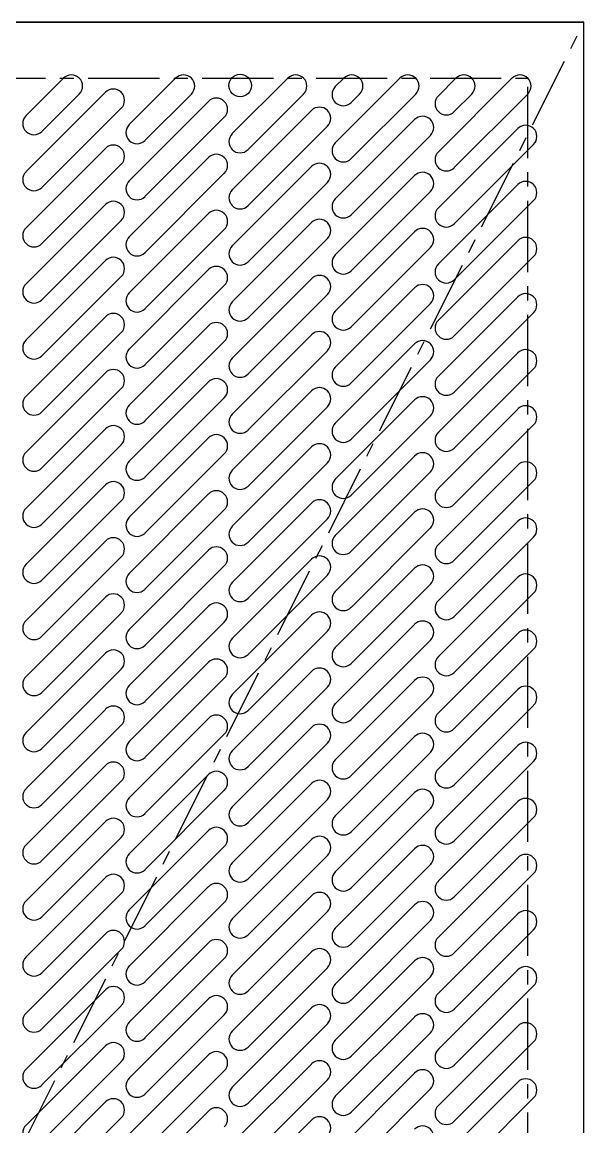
# Model space of a CAD drawing. Header units: millimetres. Extents: x -100 to 100, y -200 to 200.
# Drawn here: x -0.2 to 100, y 3 to 200 of the extents above; entities that cross this region are included whole.
import ezdxf

# ---------------------------------------------------------------- set-up
doc = ezdxf.new("R2010")
doc.units = ezdxf.units.MM
doc.linetypes.add('CENTERX2', pattern=[20.32, 12.7, -2.54, 2.54, -2.54])

msp = doc.modelspace()

# ---------------------------------------------------------------- linework, layer by layer
at = {"color": 7, "linetype": 'Continuous'}
for p, q in [((-100, 200), (100, 200)), ((100, 200), (-100, 200)), ((100, -200), (100, 200)), ((100, -200), (100, 200)), ((7.17, 190), (0.51, 183.34)), ((18.89, 181.72), (27.17, 190)), ((37.28, 180.11), (47.17, 190)), ((67.17, 190), (55.66, 178.49)), ((55.66, 188.49), (57.17, 190)), ((87.17, 190), (74.05, 176.88)), ((74.05, 186.88), (77.17, 190)), ((0.51, 173.34), (14.65, 187.48)), ((0.51, 173.34), (14.65, 187.48)), ((3.34, 180.51), (10, 187.17)), ((30, 187.17), (21.72, 178.89)), ((50, 187.17), (40.11, 177.28)), ((58.49, 175.66), (70, 187.17)), ((60, 187.17), (58.49, 185.66)), ((76.88, 174.05), (90, 187.17)), ((80, 187.17), (76.88, 184.05)), ((18.89, 171.72), (33.04, 185.87)), ((18.89, 171.72), (33.04, 185.87)), ((3.34, 170.51), (17.48, 184.65)), ((3.34, 170.51), (17.48, 184.65)), ((37.28, 170.11), (51.42, 184.25)), ((37.28, 170.11), (51.42, 184.25)), ((21.72, 168.89), (35.87, 183.04)), ((21.72, 168.89), (35.87, 183.04)), ((40.11, 167.28), (54.25, 181.42)), ((40.11, 167.28), (54.25, 181.42)), ((55.66, 168.49), (69.81, 182.63)), ((55.66, 168.49), (69.81, 182.63)), ((58.49, 165.66), (72.63, 179.81)), ((58.49, 165.66), (72.63, 179.81)), ((74.05, 166.88), (88.19, 181.02)), ((74.05, 166.88), (88.19, 181.02)), ((0.51, 163.34), (14.65, 177.48)), ((0.51, 163.34), (14.65, 177.48)), ((76.88, 164.05), (91.02, 178.19)), ((76.88, 164.05), (91.02, 178.19)), ((18.89, 161.72), (33.04, 175.87)), ((18.89, 161.72), (33.04, 175.87)), ((3.34, 160.51), (17.48, 174.65)), ((3.34, 160.51), (17.48, 174.65)), ((37.28, 160.11), (51.42, 174.25)), ((37.28, 160.11), (51.42, 174.25)), ((21.72, 158.89), (35.87, 173.04)), ((21.72, 158.89), (35.87, 173.04)), ((40.11, 157.28), (54.25, 171.42)), ((40.11, 157.28), (54.25, 171.42)), ((55.66, 158.49), (69.81, 172.63)), ((55.66, 158.49), (69.81, 172.63)), ((58.49, 155.66), (72.63, 169.81)), ((58.49, 155.66), (72.63, 169.81)), ((74.05, 156.88), (88.19, 171.02)), ((74.05, 156.88), (88.19, 171.02)), ((0.51, 153.34), (14.65, 167.48)), ((0.51, 153.34), (14.65, 167.48)), ((76.88, 154.05), (91.02, 168.19)), ((76.88, 154.05), (91.02, 168.19)), ((18.89, 151.72), (33.04, 165.87)), ((18.89, 151.72), (33.04, 165.87)), ((3.34, 150.51), (17.48, 164.65)), ((3.34, 150.51), (17.48, 164.65)), ((37.28, 150.11), (51.42, 164.25)), ((37.28, 150.11), (51.42, 164.25)), ((21.72, 148.89), (35.87, 163.04)), ((21.72, 148.89), (35.87, 163.04)), ((55.66, 148.49), (69.81, 162.63)), ((55.66, 148.49), (69.81, 162.63)), ((40.11, 147.28), (54.25, 161.42)), ((40.11, 147.28), (54.25, 161.42)), ((58.49, 145.66), (72.63, 159.81)), ((58.49, 145.66), (72.63, 159.81)), ((74.05, 146.88), (88.19, 161.02)), ((74.05, 146.88), (88.19, 161.02)), ((76.88, 144.05), (91.02, 158.19)), ((76.88, 144.05), (91.02, 158.19)), ((0.51, 143.34), (14.65, 157.48)), ((0.51, 143.34), (14.65, 157.48)), ((18.89, 141.72), (33.04, 155.87)), ((18.89, 141.72), (33.04, 155.87)), ((3.34, 140.51), (17.48, 154.65)), ((3.34, 140.51), (17.48, 154.65)), ((37.28, 140.11), (51.42, 154.25)), ((37.28, 140.11), (51.42, 154.25)), ((21.72, 138.89), (35.87, 153.04)), ((21.72, 138.89), (35.87, 153.04)), ((55.66, 138.49), (69.81, 152.63)), ((55.66, 138.49), (69.81, 152.63)), ((40.11, 137.28), (54.25, 151.42)), ((40.11, 137.28), (54.25, 151.42)), ((58.49, 135.66), (72.63, 149.81)), ((58.49, 135.66), (72.63, 149.81)), ((74.05, 136.88), (88.19, 151.02)), ((74.05, 136.88), (88.19, 151.02)), ((76.88, 134.05), (91.02, 148.19)), ((76.88, 134.05), (91.02, 148.19)), ((0.51, 133.34), (14.65, 147.48)), ((0.51, 133.34), (14.65, 147.48)), ((18.89, 131.72), (33.04, 145.87)), ((18.89, 131.72), (33.04, 145.87)), ((3.34, 130.51), (17.48, 144.65)), ((3.34, 130.51), (17.48, 144.65)), ((37.28, 130.11), (51.42, 144.25)), ((37.28, 130.11), (51.42, 144.25)), ((21.72, 128.89), (35.87, 143.04)), ((21.72, 128.89), (35.87, 143.04)), ((55.66, 128.49), (69.81, 142.63)), ((55.66, 128.49), (69.81, 142.63)), ((40.11, 127.28), (54.25, 141.42)), ((40.11, 127.28), (54.25, 141.42)), ((74.05, 126.88), (88.19, 141.02)), ((74.05, 126.88), (88.19, 141.02)), ((58.49, 125.66), (72.63, 139.81)), ((58.49, 125.66), (72.63, 139.81)), ((76.88, 124.05), (91.02, 138.19)), ((76.88, 124.05), (91.02, 138.19)), ((0.51, 123.34), (14.65, 137.48)), ((0.51, 123.34), (14.65, 137.48)), ((3.34, 120.51), (17.48, 134.65)), ((3.34, 120.51), (17.48, 134.65)), ((18.89, 121.72), (33.04, 135.87)), ((18.89, 121.72), (33.04, 135.87)), ((37.28, 120.11), (51.42, 134.25)), ((37.28, 120.11), (51.42, 134.25)), ((21.72, 118.89), (35.87, 133.04)), ((21.72, 118.89), (35.87, 133.04)), ((55.66, 118.49), (69.81, 132.63)), ((55.66, 118.49), (69.81, 132.63)), ((40.11, 117.28), (54.25, 131.42)), ((40.11, 117.28), (54.25, 131.42)), ((74.05, 116.88), (88.19, 131.02)), ((74.05, 116.88), (88.19, 131.02)), ((58.49, 115.66), (72.63, 129.81)), ((58.49, 115.66), (72.63, 129.81)), ((76.88, 114.05), (91.02, 128.19)), ((76.88, 114.05), (91.02, 128.19)), ((0.51, 113.34), (14.65, 127.48)), ((0.51, 113.34), (14.65, 127.48)), ((3.34, 110.51), (17.48, 124.65)), ((3.34, 110.51), (17.48, 124.65)), ((18.89, 111.72), (33.04, 125.87)), ((18.89, 111.72), (33.04, 125.87)), ((37.28, 110.11), (51.42, 124.25)), ((37.28, 110.11), (51.42, 124.25)), ((21.72, 108.89), (35.87, 123.04)), ((21.72, 108.89), (35.87, 123.04)), ((55.66, 108.49), (69.81, 122.63)), ((55.66, 108.49), (69.81, 122.63)), ((40.11, 107.28), (54.25, 121.42)), ((40.11, 107.28), (54.25, 121.42)), ((74.05, 106.88), (88.19, 121.02)), ((74.05, 106.88), (88.19, 121.02)), ((58.49, 105.66), (72.63, 119.81)), ((58.49, 105.66), (72.63, 119.81)), ((76.88, 104.05), (91.02, 118.19)), ((76.88, 104.05), (91.02, 118.19)), ((0.51, 103.34), (14.65, 117.48)), ((0.51, 103.34), (14.65, 117.48)), ((3.34, 100.51), (17.48, 114.65)), ((3.34, 100.51), (17.48, 114.65)), ((18.89, 101.72), (33.04, 115.87)), ((18.89, 101.72), (33.04, 115.87)), ((37.28, 100.11), (51.42, 114.25)), ((37.28, 100.11), (51.42, 114.25)), ((21.72, 98.89), (35.87, 113.04)), ((21.72, 98.89), (35.87, 113.04)), ((55.66, 98.49), (69.81, 112.63)), ((55.66, 98.49), (69.81, 112.63)), ((40.11, 97.28), (54.25, 111.42)), ((40.11, 97.28), (54.25, 111.42)), ((74.05, 96.88), (88.19, 111.02)), ((74.05, 96.88), (88.19, 111.02)), ((58.49, 95.66), (72.63, 109.81)), ((58.49, 95.66), (72.63, 109.81)), ((0.51, 93.34), (14.65, 107.48)), ((0.51, 93.34), (14.65, 107.48)), ((76.88, 94.05), (91.02, 108.19)), ((76.88, 94.05), (91.02, 108.19)), ((3.34, 90.51), (17.48, 104.65)), ((3.34, 90.51), (17.48, 104.65)), ((18.89, 91.72), (33.04, 105.87)), ((18.89, 91.72), (33.04, 105.87)), ((21.72, 88.89), (35.87, 103.04)), ((21.72, 88.89), (35.87, 103.04)), ((37.28, 90.11), (51.42, 104.25)), ((37.28, 90.11), (51.42, 104.25)), ((55.66, 88.49), (69.81, 102.63)), ((55.66, 88.49), (69.81, 102.63)), ((40.11, 87.28), (54.25, 101.42)), ((40.11, 87.28), (54.25, 101.42)), ((74.05, 86.88), (88.19, 101.02)), ((74.05, 86.88), (88.19, 101.02)), ((58.49, 85.66), (72.63, 99.81)), ((58.49, 85.66), (72.63, 99.81)), ((0.51, 83.34), (14.65, 97.48)), ((0.51, 83.34), (14.65, 97.48)), ((76.88, 84.05), (91.02, 98.19)), ((76.88, 84.05), (91.02, 98.19)), ((3.34, 80.51), (17.48, 94.65)), ((3.34, 80.51), (17.48, 94.65)), ((18.89, 81.72), (33.04, 95.87)), ((18.89, 81.72), (33.04, 95.87)), ((21.72, 78.89), (35.87, 93.04)), ((21.72, 78.89), (35.87, 93.04)), ((37.28, 80.11), (51.42, 94.25)), ((37.28, 80.11), (51.42, 94.25)), ((55.66, 78.49), (69.81, 92.63)), ((55.66, 78.49), (69.81, 92.63)), ((40.11, 77.28), (54.25, 91.42)), ((40.11, 77.28), (54.25, 91.42)), ((74.05, 76.88), (88.19, 91.02)), ((74.05, 76.88), (88.19, 91.02)), ((58.49, 75.66), (72.63, 89.81)), ((58.49, 75.66), (72.63, 89.81)), ((0.51, 73.34), (14.65, 87.48)), ((0.51, 73.34), (14.65, 87.48)), ((76.88, 74.05), (91.02, 88.19)), ((76.88, 74.05), (91.02, 88.19)), ((18.89, 71.72), (33.04, 85.87)), ((18.89, 71.72), (33.04, 85.87)), ((3.34, 70.51), (17.48, 84.65)), ((3.34, 70.51), (17.48, 84.65)), ((21.72, 68.89), (35.87, 83.04)), ((21.72, 68.89), (35.87, 83.04)), ((37.28, 70.11), (51.42, 84.25)), ((37.28, 70.11), (51.42, 84.25)), ((40.11, 67.28), (54.25, 81.42)), ((40.11, 67.28), (54.25, 81.42)), ((55.66, 68.49), (69.81, 82.63)), ((55.66, 68.49), (69.81, 82.63)), ((74.05, 66.88), (88.19, 81.02)), ((74.05, 66.88), (88.19, 81.02)), ((58.49, 65.66), (72.63, 79.81)), ((58.49, 65.66), (72.63, 79.81)), ((0.51, 63.34), (14.65, 77.48)), ((0.51, 63.34), (14.65, 77.48)), ((76.88, 64.05), (91.02, 78.19)), ((76.88, 64.05), (91.02, 78.19)), ((18.89, 61.72), (33.04, 75.87)), ((18.89, 61.72), (33.04, 75.87)), ((3.34, 60.51), (17.48, 74.65)), ((3.34, 60.51), (17.48, 74.65)), ((21.72, 58.89), (35.87, 73.04)), ((21.72, 58.89), (35.87, 73.04)), ((37.28, 60.11), (51.42, 74.25)), ((37.28, 60.11), (51.42, 74.25)), ((40.11, 57.28), (54.25, 71.42)), ((40.11, 57.28), (54.25, 71.42)), ((55.66, 58.49), (69.81, 72.63)), ((55.66, 58.49), (69.81, 72.63)), ((74.05, 56.88), (88.19, 71.02)), ((74.05, 56.88), (88.19, 71.02)), ((58.49, 55.66), (72.63, 69.81)), ((58.49, 55.66), (72.63, 69.81)), ((0.51, 53.34), (14.65, 67.48)), ((0.51, 53.34), (14.65, 67.48)), ((76.88, 54.05), (91.02, 68.19)), ((76.88, 54.05), (91.02, 68.19)), ((18.89, 51.72), (33.04, 65.87)), ((18.89, 51.72), (33.04, 65.87)), ((3.34, 50.51), (17.48, 64.65)), ((3.34, 50.51), (17.48, 64.65)), ((21.72, 48.89), (35.87, 63.04)), ((21.72, 48.89), (35.87, 63.04)), ((37.28, 50.11), (51.42, 64.25)), ((37.28, 50.11), (51.42, 64.25)), ((40.11, 47.28), (54.25, 61.42)), ((40.11, 47.28), (54.25, 61.42)), ((55.66, 48.49), (69.81, 62.63)), ((55.66, 48.49), (69.81, 62.63)), ((58.49, 45.66), (72.63, 59.81)), ((58.49, 45.66), (72.63, 59.81)), ((74.05, 46.88), (88.19, 61.02)), ((74.05, 46.88), (88.19, 61.02)), ((0.51, 43.34), (14.65, 57.48)), ((0.51, 43.34), (14.65, 57.48)), ((76.88, 44.05), (91.02, 58.19)), ((76.88, 44.05), (91.02, 58.19)), ((18.89, 41.72), (33.04, 55.87)), ((18.89, 41.72), (33.04, 55.87)), ((3.34, 40.51), (17.48, 54.65)), ((3.34, 40.51), (17.48, 54.65)), ((37.28, 40.11), (51.42, 54.25)), ((37.28, 40.11), (51.42, 54.25)), ((21.72, 38.89), (35.87, 53.04)), ((21.72, 38.89), (35.87, 53.04)), ((40.11, 37.28), (54.25, 51.42)), ((40.11, 37.28), (54.25, 51.42)), ((55.66, 38.49), (69.81, 52.63)), ((55.66, 38.49), (69.81, 52.63)), ((58.49, 35.66), (72.63, 49.81)), ((58.49, 35.66), (72.63, 49.81)), ((74.05, 36.88), (88.19, 51.02)), ((74.05, 36.88), (88.19, 51.02)), ((0.51, 33.34), (14.65, 47.48)), ((0.51, 33.34), (14.65, 47.48)), ((76.88, 34.05), (91.02, 48.19)), ((76.88, 34.05), (91.02, 48.19)), ((18.89, 31.72), (33.04, 45.87)), ((18.89, 31.72), (33.04, 45.87)), ((3.34, 30.51), (17.48, 44.65)), ((3.34, 30.51), (17.48, 44.65)), ((37.28, 30.11), (51.42, 44.25)), ((37.28, 30.11), (51.42, 44.25)), ((21.72, 28.89), (35.87, 43.04)), ((21.72, 28.89), (35.87, 43.04)), ((40.11, 27.28), (54.25, 41.42)), ((40.11, 27.28), (54.25, 41.42)), ((55.66, 28.49), (69.81, 42.63)), ((55.66, 28.49), (69.81, 42.63)), ((58.49, 25.66), (72.63, 39.81)), ((58.49, 25.66), (72.63, 39.81)), ((74.05, 26.88), (88.19, 41.02)), ((74.05, 26.88), (88.19, 41.02)), ((0.51, 23.34), (14.65, 37.48)), ((0.51, 23.34), (14.65, 37.48)), ((76.88, 24.05), (91.02, 38.19)), ((76.88, 24.05), (91.02, 38.19)), ((18.89, 21.72), (33.04, 35.87)), ((18.89, 21.72), (33.04, 35.87)), ((3.34, 20.51), (17.48, 34.65)), ((3.34, 20.51), (17.48, 34.65)), ((37.28, 20.11), (51.42, 34.25)), ((37.28, 20.11), (51.42, 34.25)), ((21.72, 18.89), (35.87, 33.04)), ((21.72, 18.89), (35.87, 33.04)), ((55.66, 18.49), (69.81, 32.63)), ((55.66, 18.49), (69.81, 32.63)), ((40.11, 17.28), (54.25, 31.42)), ((40.11, 17.28), (54.25, 31.42)), ((58.49, 15.66), (72.63, 29.81)), ((58.49, 15.66), (72.63, 29.81)), ((74.05, 16.88), (88.19, 31.02)), ((74.05, 16.88), (88.19, 31.02)), ((76.88, 14.05), (91.02, 28.19)), ((76.88, 14.05), (91.02, 28.19)), ((0.51, 13.34), (14.65, 27.48)), ((0.51, 13.34), (14.65, 27.48)), ((18.89, 11.72), (33.04, 25.87)), ((18.89, 11.72), (33.04, 25.87)), ((3.34, 10.51), (17.48, 24.65)), ((3.34, 10.51), (17.48, 24.65)), ((37.28, 10.11), (51.42, 24.25)), ((37.28, 10.11), (51.42, 24.25)), ((21.72, 8.89), (35.87, 23.04)), ((21.72, 8.89), (35.87, 23.04)), ((55.66, 8.49), (69.81, 22.63)), ((55.66, 8.49), (69.81, 22.63)), ((40.11, 7.28), (54.25, 21.42)), ((40.11, 7.28), (54.25, 21.42)), ((58.49, 5.66), (72.63, 19.81)), ((58.49, 5.66), (72.63, 19.81)), ((74.05, 6.88), (88.19, 21.02)), ((74.05, 6.88), (88.19, 21.02)), ((76.88, 4.05), (91.02, 18.19)), ((76.88, 4.05), (91.02, 18.19)), ((0.51, 3.34), (14.65, 17.48)), ((0.51, 3.34), (14.65, 17.48)), ((18.89, 1.72), (33.04, 15.87)), ((18.89, 1.72), (33.04, 15.87)), ((3.34, 0.51), (17.48, 14.65)), ((3.34, 0.51), (17.48, 14.65)), ((37.28, 0.11), (51.42, 14.25)), ((37.28, 0.11), (51.42, 14.25)), ((21.72, -1.11), (35.87, 13.04)), ((21.72, -1.11), (35.87, 13.04)), ((55.66, -1.51), (69.81, 12.63)), ((55.66, -1.51), (69.81, 12.63)), ((40.11, -2.72), (54.25, 11.42)), ((40.11, -2.72), (54.25, 11.42)), ((74.05, -3.12), (88.19, 11.02)), ((74.05, -3.12), (88.19, 11.02)), ((58.49, -4.34), (72.63, 9.81)), ((58.49, -4.34), (72.63, 9.81)), ((76.88, -5.95), (91.02, 8.19)), ((76.88, -5.95), (91.02, 8.19)), ((0.51, -6.66), (14.65, 7.48)), ((0.51, -6.66), (14.65, 7.48)), ((3.34, -9.49), (17.48, 4.65)), ((3.34, -9.49), (17.48, 4.65)), ((18.89, -8.28), (33.04, 5.87)), ((18.89, -8.28), (33.04, 5.87)), ((37.28, -9.89), (51.42, 4.25)), ((37.28, -9.89), (51.42, 4.25))]:
    msp.add_line(p, q, dxfattribs=at)
at = {"color": 7, "linetype": 'CENTERX2'}
for p, q in [((-100, -200), (100, 200)), ((-90, 190), (90, 190)), ((90, -190), (90, 190))]:
    msp.add_line(p, q, dxfattribs=at)
at = {"color": 7, "linetype": 'Continuous'}
msp.add_circle((38.69, 188.69), 2, dxfattribs=at)
for centre, start, end in [((8.59, 188.59), 315, 135), ((28.59, 188.59), 315, 135), ((48.59, 188.59), 315, 135), ((58.59, 188.59), 315, 135), ((68.59, 188.59), 315, 135), ((78.59, 188.59), 315, 135), ((88.59, 188.59), 315, 135), ((16.07, 186.07), 315, 135), ((16.07, 186.07), 315, 135), ((57.08, 187.08), 135, 315), ((57.08, 187.08), 135, 315), ((34.45, 184.45), 315, 135), ((34.45, 184.45), 315, 135), ((75.46, 185.46), 135, 315), ((75.46, 185.46), 135, 315), ((1.92, 181.92), 135, 315), ((1.92, 181.92), 135, 315), ((52.84, 182.84), 315, 135), ((52.84, 182.84), 315, 135), ((71.22, 181.22), 315, 135), ((71.22, 181.22), 315, 135), ((20.31, 180.31), 135, 315), ((20.31, 180.31), 135, 315), ((89.61, 179.61), 315, 135), ((89.61, 179.61), 315, 135), ((38.69, 178.69), 135, 315), ((38.69, 178.69), 135, 315), ((16.07, 176.07), 315, 135), ((16.07, 176.07), 315, 135), ((57.08, 177.08), 135, 315), ((57.08, 177.08), 135, 315), ((34.45, 174.45), 315, 135), ((34.45, 174.45), 315, 135), ((75.46, 175.46), 135, 315), ((75.46, 175.46), 135, 315), ((1.92, 171.92), 135, 315), ((1.92, 171.92), 135, 315), ((52.84, 172.84), 315, 135), ((52.84, 172.84), 315, 135), ((20.31, 170.31), 135, 315), ((20.31, 170.31), 135, 315), ((71.22, 171.22), 315, 135), ((71.22, 171.22), 315, 135), ((89.61, 169.61), 315, 135), ((89.61, 169.61), 315, 135), ((38.69, 168.69), 135, 315), ((38.69, 168.69), 135, 315), ((16.07, 166.07), 315, 135), ((16.07, 166.07), 315, 135), ((57.08, 167.08), 135, 315), ((57.08, 167.08), 135, 315), ((34.45, 164.45), 315, 135), ((34.45, 164.45), 315, 135), ((75.46, 165.46), 135, 315), ((75.46, 165.46), 135, 315), ((52.84, 162.84), 315, 135), ((52.84, 162.84), 315, 135), ((1.92, 161.92), 135, 315), ((1.92, 161.92), 135, 315), ((20.31, 160.31), 135, 315), ((20.31, 160.31), 135, 315), ((71.22, 161.22), 315, 135), ((71.22, 161.22), 315, 135), ((89.61, 159.61), 315, 135), ((89.61, 159.61), 315, 135), ((38.69, 158.69), 135, 315), ((38.69, 158.69), 135, 315), ((16.07, 156.07), 315, 135), ((16.07, 156.07), 315, 135), ((57.08, 157.08), 135, 315), ((57.08, 157.08), 135, 315), ((34.45, 154.45), 315, 135), ((34.45, 154.45), 315, 135), ((75.46, 155.46), 135, 315), ((75.46, 155.46), 135, 315), ((52.84, 152.84), 315, 135), ((52.84, 152.84), 315, 135), ((1.92, 151.92), 135, 315), ((1.92, 151.92), 135, 315), ((20.31, 150.31), 135, 315), ((20.31, 150.31), 135, 315), ((71.22, 151.22), 315, 135), ((71.22, 151.22), 315, 135), ((38.69, 148.69), 135, 315), ((38.69, 148.69), 135, 315), ((89.61, 149.61), 315, 135), ((89.61, 149.61), 315, 135), ((16.07, 146.07), 315, 135), ((16.07, 146.07), 315, 135), ((57.08, 147.08), 135, 315), ((57.08, 147.08), 135, 315), ((34.45, 144.45), 315, 135), ((34.45, 144.45), 315, 135), ((75.46, 145.46), 135, 315), ((75.46, 145.46), 135, 315), ((52.84, 142.84), 315, 135), ((52.84, 142.84), 315, 135), ((1.92, 141.92), 135, 315), ((1.92, 141.92), 135, 315), ((71.22, 141.22), 315, 135), ((71.22, 141.22), 315, 135), ((20.31, 140.31), 135, 315), ((20.31, 140.31), 135, 315), ((38.69, 138.69), 135, 315), ((38.69, 138.69), 135, 315), ((89.61, 139.61), 315, 135), ((89.61, 139.61), 315, 135), ((16.07, 136.07), 315, 135), ((16.07, 136.07), 315, 135), ((57.08, 137.08), 135, 315), ((57.08, 137.08), 135, 315), ((34.45, 134.45), 315, 135), ((34.45, 134.45), 315, 135), ((75.46, 135.46), 135, 315), ((75.46, 135.46), 135, 315), ((52.84, 132.84), 315, 135), ((52.84, 132.84), 315, 135), ((1.92, 131.92), 135, 315), ((1.92, 131.92), 135, 315), ((71.22, 131.22), 315, 135), ((71.22, 131.22), 315, 135), ((20.31, 130.31), 135, 315), ((20.31, 130.31), 135, 315), ((38.69, 128.69), 135, 315), ((38.69, 128.69), 135, 315), ((89.61, 129.61), 315, 135), ((89.61, 129.61), 315, 135), ((16.07, 126.07), 315, 135), ((16.07, 126.07), 315, 135), ((57.08, 127.08), 135, 315), ((57.08, 127.08), 135, 315), ((34.45, 124.45), 315, 135), ((34.45, 124.45), 315, 135), ((75.46, 125.46), 135, 315), ((75.46, 125.46), 135, 315), ((52.84, 122.84), 315, 135), ((52.84, 122.84), 315, 135), ((1.92, 121.92), 135, 315), ((1.92, 121.92), 135, 315), ((71.22, 121.22), 315, 135), ((71.22, 121.22), 315, 135), ((20.31, 120.31), 135, 315), ((20.31, 120.31), 135, 315), ((89.61, 119.61), 315, 135), ((89.61, 119.61), 315, 135), ((38.69, 118.69), 135, 315), ((38.69, 118.69), 135, 315), ((57.08, 117.08), 135, 315), ((57.08, 117.08), 135, 315), ((16.07, 116.07), 315, 135), ((16.07, 116.07), 315, 135), ((34.45, 114.45), 315, 135), ((34.45, 114.45), 315, 135), ((75.46, 115.46), 135, 315), ((75.46, 115.46), 135, 315), ((52.84, 112.84), 315, 135), ((52.84, 112.84), 315, 135), ((1.92, 111.92), 135, 315), ((1.92, 111.92), 135, 315), ((71.22, 111.22), 315, 135), ((71.22, 111.22), 315, 135), ((20.31, 110.31), 135, 315), ((20.31, 110.31), 135, 315), ((89.61, 109.61), 315, 135), ((89.61, 109.61), 315, 135), ((38.69, 108.69), 135, 315), ((38.69, 108.69), 135, 315), ((57.08, 107.08), 135, 315), ((57.08, 107.08), 135, 315), ((16.07, 106.07), 315, 135), ((16.07, 106.07), 315, 135), ((34.45, 104.45), 315, 135), ((34.45, 104.45), 315, 135), ((75.46, 105.46), 135, 315), ((75.46, 105.46), 135, 315), ((52.84, 102.84), 315, 135), ((52.84, 102.84), 315, 135), ((1.92, 101.92), 135, 315), ((1.92, 101.92), 135, 315), ((71.22, 101.22), 315, 135), ((71.22, 101.22), 315, 135), ((20.31, 100.31), 135, 315), ((20.31, 100.31), 135, 315), ((89.61, 99.61), 315, 135), ((89.61, 99.61), 315, 135), ((38.69, 98.69), 135, 315), ((38.69, 98.69), 135, 315), ((57.08, 97.08), 135, 315), ((57.08, 97.08), 135, 315), ((16.07, 96.07), 315, 135), ((16.07, 96.07), 315, 135), ((75.46, 95.46), 135, 315), ((75.46, 95.46), 135, 315), ((34.45, 94.45), 315, 135), ((34.45, 94.45), 315, 135), ((52.84, 92.84), 315, 135), ((52.84, 92.84), 315, 135), ((1.92, 91.92), 135, 315), ((1.92, 91.92), 135, 315), ((71.22, 91.22), 315, 135), ((71.22, 91.22), 315, 135), ((20.31, 90.31), 135, 315), ((20.31, 90.31), 135, 315), ((89.61, 89.61), 315, 135), ((89.61, 89.61), 315, 135), ((38.69, 88.69), 135, 315), ((38.69, 88.69), 135, 315), ((16.07, 86.07), 315, 135), ((16.07, 86.07), 315, 135), ((57.08, 87.08), 135, 315), ((57.08, 87.08), 135, 315), ((75.46, 85.46), 135, 315), ((75.46, 85.46), 135, 315), ((34.45, 84.45), 315, 135), ((34.45, 84.45), 315, 135), ((52.84, 82.84), 315, 135), ((52.84, 82.84), 315, 135), ((1.92, 81.92), 135, 315), ((1.92, 81.92), 135, 315), ((71.22, 81.22), 315, 135), ((71.22, 81.22), 315, 135), ((20.31, 80.31), 135, 315), ((20.31, 80.31), 135, 315), ((89.61, 79.61), 315, 135), ((89.61, 79.61), 315, 135), ((38.69, 78.69), 135, 315), ((38.69, 78.69), 135, 315), ((16.07, 76.07), 315, 135), ((16.07, 76.07), 315, 135), ((57.08, 77.08), 135, 315), ((57.08, 77.08), 135, 315), ((75.46, 75.46), 135, 315), ((75.46, 75.46), 135, 315), ((34.45, 74.45), 315, 135), ((34.45, 74.45), 315, 135), ((1.92, 71.92), 135, 315), ((1.92, 71.92), 135, 315), ((52.84, 72.84), 315, 135), ((52.84, 72.84), 315, 135), ((71.22, 71.22), 315, 135), ((71.22, 71.22), 315, 135), ((20.31, 70.31), 135, 315), ((20.31, 70.31), 135, 315), ((89.61, 69.61), 315, 135), ((89.61, 69.61), 315, 135), ((38.69, 68.69), 135, 315), ((38.69, 68.69), 135, 315), ((16.07, 66.07), 315, 135), ((16.07, 66.07), 315, 135), ((57.08, 67.08), 135, 315), ((57.08, 67.08), 135, 315), ((34.45, 64.45), 315, 135), ((34.45, 64.45), 315, 135), ((75.46, 65.46), 135, 315), ((75.46, 65.46), 135, 315), ((1.92, 61.92), 135, 315), ((1.92, 61.92), 135, 315), ((52.84, 62.84), 315, 135), ((52.84, 62.84), 315, 135), ((71.22, 61.22), 315, 135), ((71.22, 61.22), 315, 135), ((20.31, 60.31), 135, 315), ((20.31, 60.31), 135, 315), ((89.61, 59.61), 315, 135), ((89.61, 59.61), 315, 135), ((38.69, 58.69), 135, 315), ((38.69, 58.69), 135, 315), ((16.07, 56.07), 315, 135), ((16.07, 56.07), 315, 135), ((57.08, 57.08), 135, 315), ((57.08, 57.08), 135, 315), ((34.45, 54.45), 315, 135), ((34.45, 54.45), 315, 135), ((75.46, 55.46), 135, 315), ((75.46, 55.46), 135, 315), ((1.92, 51.92), 135, 315), ((1.92, 51.92), 135, 315), ((52.84, 52.84), 315, 135), ((52.84, 52.84), 315, 135), ((71.22, 51.22), 315, 135), ((71.22, 51.22), 315, 135), ((20.31, 50.31), 135, 315), ((20.31, 50.31), 135, 315), ((89.61, 49.61), 315, 135), ((89.61, 49.61), 315, 135), ((38.69, 48.69), 135, 315), ((38.69, 48.69), 135, 315), ((16.07, 46.07), 315, 135), ((16.07, 46.07), 315, 135), ((57.08, 47.08), 135, 315), ((57.08, 47.08), 135, 315), ((34.45, 44.45), 315, 135), ((34.45, 44.45), 315, 135), ((75.46, 45.46), 135, 315), ((75.46, 45.46), 135, 315), ((1.92, 41.92), 135, 315), ((1.92, 41.92), 135, 315), ((52.84, 42.84), 315, 135), ((52.84, 42.84), 315, 135), ((20.31, 40.31), 135, 315), ((20.31, 40.31), 135, 315), ((71.22, 41.22), 315, 135), ((71.22, 41.22), 315, 135), ((89.61, 39.61), 315, 135), ((89.61, 39.61), 315, 135), ((38.69, 38.69), 135, 315), ((38.69, 38.69), 135, 315), ((16.07, 36.07), 315, 135), ((16.07, 36.07), 315, 135), ((57.08, 37.08), 135, 315), ((57.08, 37.08), 135, 315), ((34.45, 34.45), 315, 135), ((34.45, 34.45), 315, 135), ((75.46, 35.46), 135, 315), ((75.46, 35.46), 135, 315), ((52.84, 32.84), 315, 135), ((52.84, 32.84), 315, 135), ((1.92, 31.92), 135, 315), ((1.92, 31.92), 135, 315), ((20.31, 30.31), 135, 315), ((20.31, 30.31), 135, 315), ((71.22, 31.22), 315, 135), ((71.22, 31.22), 315, 135), ((89.61, 29.61), 315, 135), ((89.61, 29.61), 315, 135), ((38.69, 28.69), 135, 315), ((38.69, 28.69), 135, 315), ((16.07, 26.07), 315, 135), ((16.07, 26.07), 315, 135), ((57.08, 27.08), 135, 315), ((57.08, 27.08), 135, 315), ((34.45, 24.45), 315, 135), ((34.45, 24.45), 315, 135), ((75.46, 25.46), 135, 315), ((75.46, 25.46), 135, 315), ((52.84, 22.84), 315, 135), ((52.84, 22.84), 315, 135), ((1.92, 21.92), 135, 315), ((1.92, 21.92), 135, 315), ((20.31, 20.31), 135, 315), ((20.31, 20.31), 135, 315), ((71.22, 21.22), 315, 135), ((71.22, 21.22), 315, 135), ((38.69, 18.69), 135, 315), ((38.69, 18.69), 135, 315), ((89.61, 19.61), 315, 135), ((89.61, 19.61), 315, 135), ((16.07, 16.07), 315, 135), ((16.07, 16.07), 315, 135), ((57.08, 17.08), 135, 315), ((57.08, 17.08), 135, 315), ((34.45, 14.45), 315, 135), ((34.45, 14.45), 315, 135), ((75.46, 15.46), 135, 315), ((75.46, 15.46), 135, 315), ((52.84, 12.84), 315, 135), ((52.84, 12.84), 315, 135), ((1.92, 11.92), 135, 315), ((1.92, 11.92), 135, 315), ((71.22, 11.22), 315, 135), ((71.22, 11.22), 315, 135), ((20.31, 10.31), 135, 315), ((20.31, 10.31), 135, 315), ((38.69, 8.69), 135, 315), ((38.69, 8.69), 135, 315), ((89.61, 9.61), 315, 135), ((89.61, 9.61), 315, 135), ((16.07, 6.07), 315, 135), ((16.07, 6.07), 315, 135), ((57.08, 7.08), 135, 315), ((57.08, 7.08), 135, 315), ((34.45, 4.45), 315, 135), ((34.45, 4.45), 315, 135), ((75.46, 5.46), 135, 315), ((75.46, 5.46), 135, 315), ((52.84, 2.84), 315, 135), ((52.84, 2.84), 315, 135), ((1.92, 1.92), 135, 315), ((1.92, 1.92), 135, 315), ((71.22, 1.22), 315, 135), ((71.22, 1.22), 315, 135)]:
    msp.add_arc(centre, 2, start, end, dxfattribs=at)

doc.saveas('drawing.dxf')
